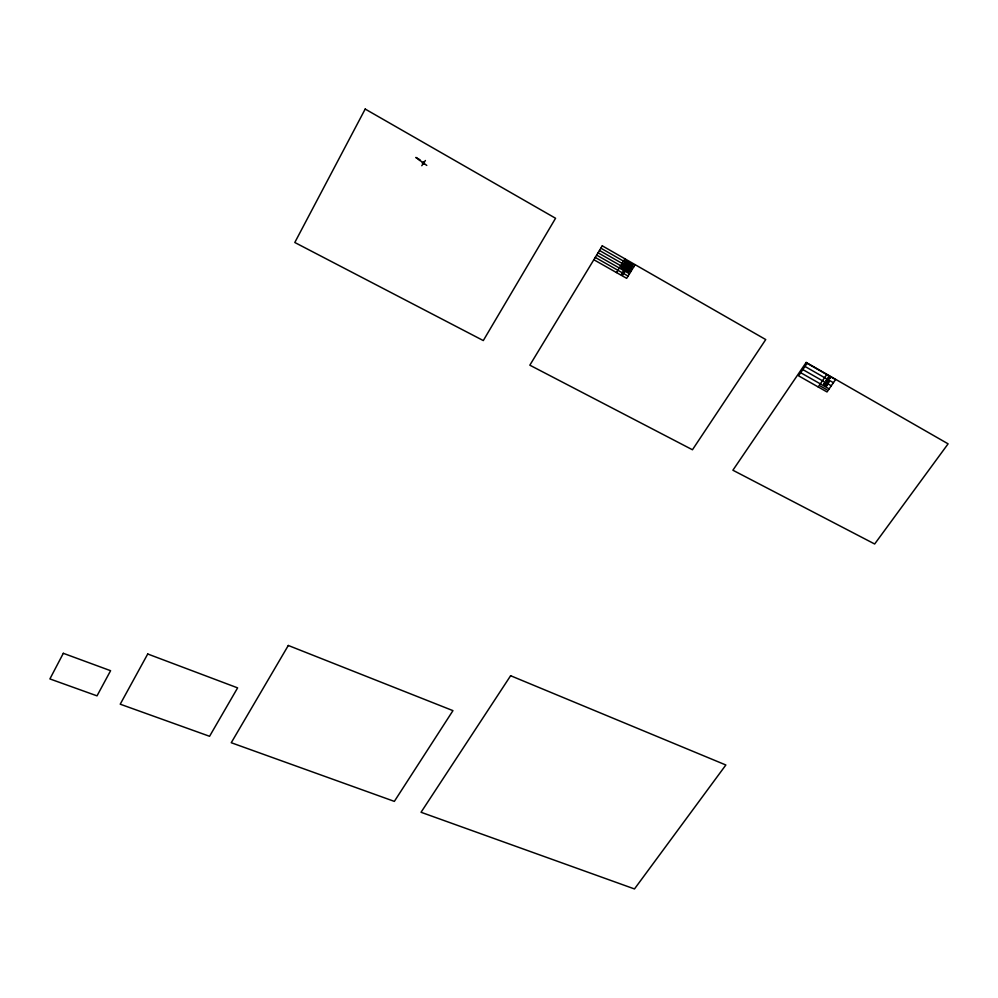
<?xml version="1.0" encoding="UTF-8"?>
<svg xmlns="http://www.w3.org/2000/svg" width="998" height="998" viewBox="0 0 998 998"><rect width="100%" height="100%" fill="white"/><g stroke="black" fill="none" stroke-linecap="round" stroke-linejoin="round"><path stroke-width="1.5" d="M823.949 383.519C823.113 384.667 824.922 385.627 825.62 384.567C827.429 381.897 821.092 383.132 825.72 384.442M616.49 272.566L624.935 258.831M635.115 264.657L626.657 278.33L593.847 259.729M826.119 380.363L826.319 381.822L828.053 380.899L826.843 379.814L826.169 380.288L827.853 381.348M828.253 377.256C827.379 378.279 828.939 379.452 829.762 378.504C831.983 375.996 825.521 376.558 829.987 378.254M818.198 386.95L826.731 374.549M421.78 165.718L425.398 160.503M419.422 160.478L419.958 159.792L415.854 157.435L426.782 165.431M800.695 372.703L829.138 388.871M595.257 257.422L628.066 276.059M820.431 386.076L826.905 389.756M622.764 265.343L630.237 269.597M598.064 252.793L630.873 271.506M802.829 369.572L831.272 385.789M621.355 267.626L628.827 271.88M596.654 255.114L629.464 273.789M625.584 260.752L633.056 265.031M600.871 248.165L633.693 266.953M624.174 263.048L631.647 267.314M804.962 366.428L833.405 382.696M599.474 250.473L632.283 269.223M422.404 162.973C424.487 167.365 425.472 159.169 422.404 162.973M63.311 653.303L49.9 678.927L97.018 695.856L110.591 670.706L63.311 653.303M365.193 109.056L294.797 242.489L483.294 340.567L555.562 218.263L365.193 109.056M147.729 653.989L120.222 704.189L209.568 736.287L237.611 687.871L147.729 653.989M288.297 645.469L231.249 742.724L394.347 801.382L452.955 710.638L288.297 645.469M602.281 245.832L529.838 365.181L692.45 449.761L765.74 339.57L602.281 245.832M622.066 273.265L621.218 274.637L622.503 275.361L623.351 273.988L622.066 273.265M623.476 270.982L622.627 272.354L623.912 273.078L624.748 271.718L623.476 270.982M510.627 675.721L421.044 812.272L634.479 888.944L725.858 764.992L510.627 675.721M806.172 362.436L732.894 470.22L874.66 543.997L948.1 443.836L806.172 362.436M807.095 363.284L798.575 375.822L827.018 391.952L835.551 379.602L807.095 363.284M825.97 386.263A1.647 1.372 -43.8 0 0 827.03 383.731A1.647 1.372 -43.8 0 0 824.423 384.48A1.647 1.372 -43.8 0 0 825.97 386.263M825.945 386.039A1.385 1.16 -43.8 0 0 826.843 383.906A1.385 1.16 -43.8 0 0 824.635 384.529A1.385 1.16 -43.8 0 0 825.945 386.039M828.066 382.958A1.397 1.16 -44 0 0 828.976 380.799A1.397 1.16 -44 0 0 826.768 381.436A1.397 1.16 -44 0 0 828.066 382.958"/></g></svg>
